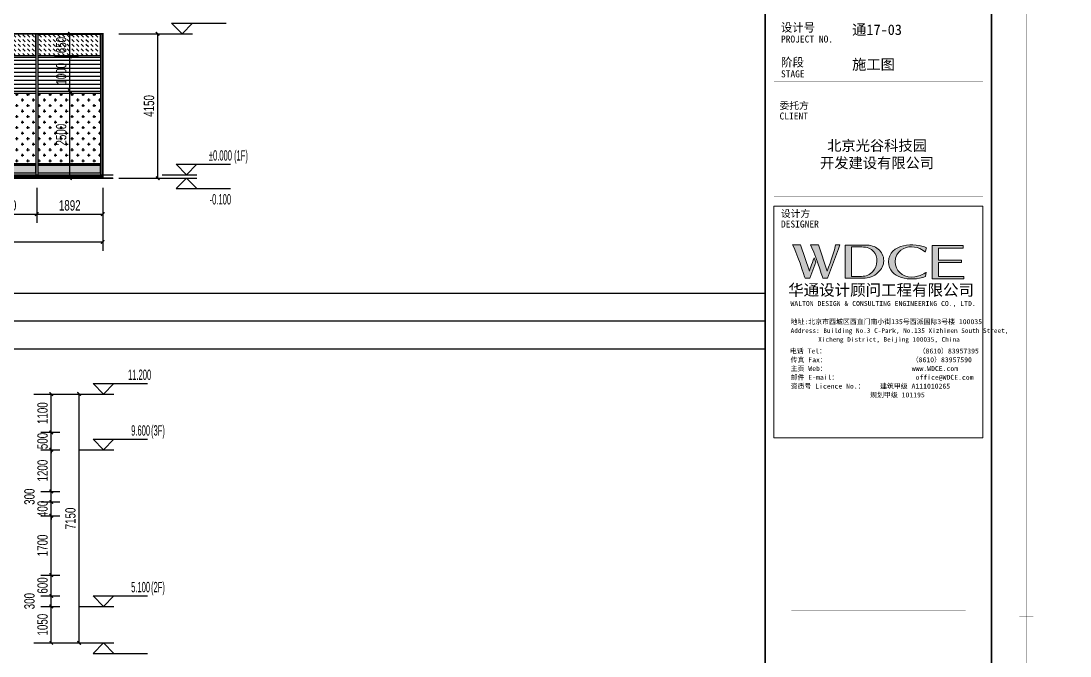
# Model space of a CAD drawing. Extents: x -483182 to 812890, y -390528 to -214858.
# Drawn here: x -343855 to -313729, y -325218 to -306976 of the extents above; entities that cross this region are included whole.
import ezdxf
from ezdxf.enums import TextEntityAlignment as Align

# ---------------------------------------------------------------- set-up
doc = ezdxf.new("R2010")
doc.units = 0
doc.header["$LTSCALE"] = 1000
doc.header["$MEASUREMENT"] = 0
for name, color, linetype in [('01-标注_尺寸', 124, 'Continuous'), ('01-标注_标高', 200, 'Continuous'), ('01-标注_轴线坐标', 132, 'Continuous'), ('02-TEXT_标注', 130, 'Continuous'), ('05-填充_156', 156, 'Continuous'), ('05-填充_168', 168, 'Continuous'), ('05-填充_18', 18, 'Continuous'), ('A-0-图名图例', 2, 'Continuous'), ('A-C_窗', 140, 'Continuous'), ('E-立面轮廓', 241, 'Continuous'), ('外墙百叶', 162, 'Continuous')]:
    doc.layers.add(name, color=color, linetype=linetype)
doc.layers.add('04-不打印_辅助线', color=165, linetype='Continuous', plot=False)
doc.styles.add('_TCH_DIM', font='ros.shx', dxfattribs={"width": 0.75, "bigfont": 'jd.shx'})
doc.styles.add('_TCH_DIM_T3', font='ros.shx', dxfattribs={"width": 0.705882, "bigfont": 'jd.shx'})
doc.styles.add('图签信息$0$hwxh', font='STXIHEI_0.TTF')
doc.styles.add('图签信息$0$华文细黑', font='STXIHEI_0.TTF', dxfattribs={"height": 10})
doc.dimstyles.new('_TCH_ARCH&&100', dxfattribs={"dimtxt": 297.5, "dimasz": 100, "dimexe": 250, "dimexo": 300, "dimgap": 100, "dimtad": 1, "dimdec": 0, "dimzin": 0, "dimdsep": 46, "dimtxsty": '_TCH_DIM_T3', "dimblk": 'ARCHTICK', "dimcen": 0.09, "dimclrt": 7, "dimazin": 2, "dimtfac": 1, "dimtdec": 0, "dimtix": 1, "dimtmove": 2, "dimatfit": 3, "dimfxl": 0, "dimtolj": 1, "dimtzin": 0, "dimarcsym": 0})

# ---------------------------------------------------------------- blocks, each defined once
blk = doc.blocks.new('图框-A1+1-4')
at = {"const_width": 0.05}
blk.add_lwpolyline([(0, 0), (1051, 0), (1051, 594), (0, 594)], close=True, dxfattribs=at)
blk.add_lwpolyline([(0, 297), (2, 297)], dxfattribs=at)
blk = doc.blocks.new('图框-A1')
for points, const_width in [([(0, 0), (841, 0), (841, 594), (0, 594)], 0.05), ([(766, 584), (25, 584), (25, 10), (766, 10)], 0.5)]:
    blk.add_lwpolyline(points, close=True, dxfattribs=dict(const_width=const_width))
at = {"const_width": 0.05}
blk.add_lwpolyline([(841, 297), (839, 297)], dxfattribs=at)
blk = doc.blocks.new('*U464')
at = {"layer": '05-填充_156'}
h = blk.add_hatch(dxfattribs=at)
h.set_pattern_fill('DASH', color=256, scale=100, angle=315)
h.set_pattern_definition([(315, (17475, 318054.43), (134.703842, -3e-14), [95.25, -95.25])])
h.paths.add_polyline_path([(0, 50), (1740, 50), (1740, 675), (0, 675)])
blk.add_lwpolyline([(0, 50), (1740, 50), (1740, 675), (0, 675)], close=True)
for points in [[(0, 50), (1740, 50)], [(0, 0), (1740, 0)]]:
    blk.add_lwpolyline(points)
blk = doc.blocks.new('kuyfuiy1')
at = {"layer": '05-填充_156'}
h = blk.add_hatch(dxfattribs=at)
h.set_pattern_fill('DASH', color=256, scale=100, angle=315)
h.set_pattern_definition([(315, (17537, 318054.43), (134.703842, -3e-14), [95.25, -95.25])])
h.paths.add_polyline_path([(0, 50), (1802, 50), (1802, 650), (0, 650)])
blk.add_lwpolyline([(0, 50), (1802, 50), (1802, 650), (0, 650)], close=True)
for points in [[(0, 50), (1802, 50)], [(0, 0), (1802, 0)]]:
    blk.add_lwpolyline(points)
blk = doc.blocks.new('kdytu')
at = {"layer": '05-填充_168'}
h = blk.add_hatch(color=256, dxfattribs=at)
h.dxf.hatch_style = 1
h.paths.add_polyline_path([(0, 50), (1740, 50), (1740, 275), (0, 275)])
for points in [[(0, 325), (1740, 325)], [(0, 275), (1740, 275)], [(0, 50), (1740, 50)], [(0, 0), (1740, 0)]]:
    blk.add_lwpolyline(points)
blk.add_lwpolyline([(0, 50), (1740, 50), (1740, 275), (0, 275)], close=True)
blk = doc.blocks.new('*U625')
at = {"layer": 'A-C_窗'}
blk.add_blockref('kdytu', (-870, -162.5), dxfattribs=at)
blk = doc.blocks.new('*U626')
at = {"layer": 'A-C_窗', "color": 0, "linetype": 'ByBlock', "lineweight": -2, "transparency": 16777216}
for p in [(0, 0), (1800, 0), (3600, 0), (5400, 0), (7200, 0), (9000, 0), (10800, 0), (12600, 0)]:
    blk.add_blockref('*U625', p, dxfattribs=at)
blk = doc.blocks.new('*U58')
at = {"layer": '05-填充_168'}
h = blk.add_hatch(color=256, dxfattribs=at)
h.dxf.hatch_style = 1
h.paths.add_polyline_path([(0, 50), (1802, 50), (1802, 275), (0, 275)])
for points in [[(0, 325), (1802, 325)], [(0, 275), (1802, 275)], [(0, 50), (1802, 50)], [(0, 0), (1802, 0)]]:
    blk.add_lwpolyline(points)
blk.add_lwpolyline([(0, 50), (1802, 50), (1802, 275), (0, 275)], close=True)
blk = doc.blocks.new('图签信息$0$logo2')
h = blk.add_hatch(color=7)
h.paths.add_polyline_path([(19.02, -7.36), (15.84, -7.36), (15.84, -3.97), (18.97, -3.97), (18.97, -4.24), (16.46, -4.24), (16.46, -5.45), (18.81, -5.45), (18.81, -5.69), (16.47, -5.69), (16.47, -7.12), (19.02, -7.12)])
edge = h.paths.add_edge_path()
edge.add_spline(control_points=[(15.26, -4.21), (15.26, -4.21), (15.13, -4.65), (15.13, -4.65), (15.13, -4.65), (14.62, -4.1), (13.73, -4.1), (13.04, -4.1), (12.07, -4.54), (12.08, -5.62), (12.08, -6.49), (12.77, -7.16), (13.73, -7.17), (14.66, -7.17), (15.23, -6.68), (15.23, -6.68), (15.23, -6.68), (15.16, -7.11), (15.16, -7.11), (13.63, -7.7), (11.42, -7.29), (11.41, -5.64), (11.4, -3.72), (14.16, -3.66), (15.26, -4.21)], knot_values=[0, 0, 0, 0, 1, 1, 1, 2, 2, 2, 3, 3, 3, 4, 4, 4, 5, 5, 5, 6, 6, 6, 7, 7, 7, 8, 8, 8, 8], degree=3, periodic=0)
edge = h.paths.add_edge_path(flags=16)
edge.add_spline(control_points=[(10.23, -5.57), (10.23, -5.16), (10.12, -4.83), (9.9, -4.58), (9.63, -4.27), (9.23, -4.12), (8.69, -4.12), (8.69, -4.12), (7.64, -4.12), (7.64, -4.12), (7.64, -4.12), (7.64, -7.1), (7.64, -7.1), (7.64, -7.1), (8.66, -7.1), (8.66, -7.1), (9.13, -7.1), (9.52, -6.93), (9.82, -6.6), (10.09, -6.31), (10.23, -5.96), (10.23, -5.57)], knot_values=[0, 0, 0, 0, 1, 1, 1, 2, 2, 2, 3, 3, 3, 4, 4, 4, 5, 5, 5, 6, 6, 6, 7, 7, 7, 7], degree=3, periodic=0)
edge = h.paths.add_edge_path()
edge.add_spline(control_points=[(10.92, -5.51), (10.92, -5.96), (10.72, -6.37), (10.34, -6.72), (9.92, -7.1), (9.41, -7.29), (8.82, -7.29), (8.82, -7.29), (7.03, -7.29), (7.03, -7.29), (7.03, -7.29), (7.03, -3.92), (7.03, -3.92), (7.03, -3.92), (9.1, -3.92), (9.1, -3.92), (9.59, -3.92), (10.01, -4.06), (10.36, -4.34), (10.73, -4.64), (10.92, -5.03), (10.92, -5.51)], knot_values=[0, 0, 0, 0, 1, 1, 1, 2, 2, 2, 3, 3, 3, 4, 4, 4, 5, 5, 5, 6, 6, 6, 7, 7, 7, 7], degree=3, periodic=0)
at = {"lineweight": 0}
blk.add_lwpolyline([(19.02, -7.36), (15.84, -7.36), (15.84, -3.97), (18.97, -3.97), (18.97, -4.24), (16.46, -4.24), (16.46, -5.45), (18.81, -5.45), (18.81, -5.69), (16.47, -5.69), (16.47, -7.12), (19.02, -7.12), (19.02, -7.36)], dxfattribs=at)
for points, knots in [([(10.92, -5.51), (10.92, -5.96), (10.72, -6.37), (10.34, -6.72), (9.92, -7.1), (9.41, -7.29), (8.82, -7.29), (8.82, -7.29), (7.03, -7.29), (7.03, -7.29), (7.03, -7.29), (7.03, -3.92), (7.03, -3.92), (7.03, -3.92), (9.1, -3.92), (9.1, -3.92), (9.59, -3.92), (10.01, -4.06), (10.36, -4.34), (10.73, -4.64), (10.92, -5.03), (10.92, -5.51)], [0, 0, 0, 0, 1, 1, 1, 2, 2, 2, 3, 3, 3, 4, 4, 4, 5, 5, 5, 6, 6, 6, 7, 7, 7, 7]), ([(10.23, -5.57), (10.23, -5.16), (10.12, -4.83), (9.9, -4.58), (9.63, -4.27), (9.23, -4.12), (8.69, -4.12), (8.69, -4.12), (7.64, -4.12), (7.64, -4.12), (7.64, -4.12), (7.64, -7.1), (7.64, -7.1), (7.64, -7.1), (8.66, -7.1), (8.66, -7.1), (9.13, -7.1), (9.52, -6.93), (9.82, -6.6), (10.09, -6.31), (10.23, -5.96), (10.23, -5.57)], [0, 0, 0, 0, 1, 1, 1, 2, 2, 2, 3, 3, 3, 4, 4, 4, 5, 5, 5, 6, 6, 6, 7, 7, 7, 7]), ([(15.26, -4.21), (15.26, -4.21), (15.13, -4.65), (15.13, -4.65), (15.13, -4.65), (14.62, -4.1), (13.73, -4.1), (13.04, -4.1), (12.07, -4.54), (12.08, -5.62), (12.08, -6.49), (12.77, -7.16), (13.73, -7.17), (14.66, -7.17), (15.23, -6.68), (15.23, -6.68), (15.23, -6.68), (15.16, -7.11), (15.16, -7.11), (13.63, -7.7), (11.42, -7.29), (11.41, -5.64), (11.4, -3.72), (14.16, -3.66), (15.26, -4.21)], [0, 0, 0, 0, 1, 1, 1, 2, 2, 2, 3, 3, 3, 4, 4, 4, 5, 5, 5, 6, 6, 6, 7, 7, 7, 8, 8, 8, 8])]:
    blk.add_open_spline(points, degree=3, knots=knots, dxfattribs=at)
blk = doc.blocks.new('图签信息$0$logo1')
h = blk.add_hatch(color=8)
edge = h.paths.add_edge_path()
edge.add_spline(control_points=[(3.86, -5.21), (3.63, -5.88), (3.39, -6.56), (3.39, -6.56), (3.39, -6.56), (2.5, -3.91), (2.5, -3.91), (2.5, -3.91), (1.8, -3.91), (1.69, -3.91), (2.02, -4.39), (2.95, -7.27), (2.95, -7.27), (2.95, -7.27), (3.44, -7.27), (3.44, -7.27), (3.44, -7.27), (4.03, -5.66), (4.03, -5.66), (4.03, -5.66), (3.86, -5.21), (3.86, -5.21)], knot_values=[0, 0, 0, 0, 1, 1, 1, 2, 2, 2, 3, 3, 3, 4, 4, 4, 5, 5, 5, 6, 6, 6, 7, 7, 7, 7], degree=3, periodic=0)
h = blk.add_hatch(color=7)
edge = h.paths.add_edge_path()
edge.add_spline(control_points=[(6.04, -3.91), (6.09, -4.1), (5.2, -6.56), (5.2, -6.56), (5.2, -6.56), (4.3, -3.91), (4.3, -3.91), (4.3, -3.91), (3.6, -3.91), (3.49, -3.91), (3.82, -4.39), (4.75, -7.27), (4.75, -7.27), (4.75, -7.27), (5.24, -7.27), (5.24, -7.27), (5.24, -7.27), (6.33, -4.3), (6.33, -4.3), (6.33, -4.3), (6.48, -3.91), (6.48, -3.91), (6.48, -3.91), (6.21, -3.91), (6.04, -3.91)], knot_values=[0, 0, 0, 0, 1, 1, 1, 2, 2, 2, 3, 3, 3, 4, 4, 4, 5, 5, 5, 6, 6, 6, 7, 7, 7, 8, 8, 8, 8], degree=3, periodic=0)
at = {"color": 8, "lineweight": 0}
blk.add_open_spline([(3.86, -5.21), (3.63, -5.88), (3.39, -6.56), (3.39, -6.56), (3.39, -6.56), (2.5, -3.91), (2.5, -3.91), (2.5, -3.91), (1.8, -3.91), (1.69, -3.91), (2.02, -4.39), (2.95, -7.27), (2.95, -7.27), (2.95, -7.27), (3.44, -7.27), (3.44, -7.27), (3.44, -7.27), (4.03, -5.66), (4.03, -5.66), (4.03, -5.66), (3.86, -5.21), (3.86, -5.21)], degree=3, knots=[0, 0, 0, 0, 1, 1, 1, 2, 2, 2, 3, 3, 3, 4, 4, 4, 5, 5, 5, 6, 6, 6, 7, 7, 7, 7], dxfattribs=at)
at = {"lineweight": 0}
blk.add_open_spline([(6.04, -3.91), (6.09, -4.1), (5.2, -6.56), (5.2, -6.56), (5.2, -6.56), (4.3, -3.91), (4.3, -3.91), (4.3, -3.91), (3.6, -3.91), (3.49, -3.91), (3.82, -4.39), (4.75, -7.27), (4.75, -7.27), (4.75, -7.27), (5.24, -7.27), (5.24, -7.27), (5.24, -7.27), (6.33, -4.3), (6.33, -4.3), (6.33, -4.3), (6.48, -3.91), (6.48, -3.91), (6.48, -3.91), (6.21, -3.91), (6.04, -3.91)], degree=3, knots=[0, 0, 0, 0, 1, 1, 1, 2, 2, 2, 3, 3, 3, 4, 4, 4, 5, 5, 5, 6, 6, 6, 7, 7, 7, 8, 8, 8, 8], dxfattribs=at)
blk.add_blockref('图签信息$0$logo2', (0, 0))
blk = doc.blocks.new('图签信息$0$时间-logo')
at = {"layer": 'Defpoints', "lineweight": 0}
blk.add_lwpolyline([(0, -23.46), (-21.17, -23.46), (-21.17, 0), (0, 0), (0, -23.46)], dxfattribs=at)
blk.add_blockref('图签信息$0$logo1', (-20.97, 0))
at = {"style": '图签信息$0$hwxh'}
for s, height, p in [('华通设计顾问工程有限公司 ', 1.15, (-19.73, -9.05)), ('WALTON DESIGN & CONSULTING ENGINEERING CO., LTD.', 0.5, (-19.5, -10.1)), ('地址:北京市西城区西直门南小街135号西派国际3号楼 100035', 0.5, (-19.48, -11.94)), ('Address: Building No.3 C-Park, No.135 Xizhimen South Street, ', 0.47, (-19.48, -12.83)), ('Xicheng District, Beijing 100035, China ', 0.47, (-16.69, -13.72)), ('电话 Tel：                        （8610）83957395 ', 0.5, (-19.56, -14.91)), ('传真 Fax：                      （8610）83957590 ', 0.5, (-19.48, -15.8)), ('主页 Web：                      www.WDCE.com ', 0.5, (-19.48, -16.69)), ('资质号 Licence No.：    建筑甲级 A111010265 ', 0.5, (-19.48, -18.47)), ('邮件 E-mail：                    office@WDCE.com ', 0.5, (-19.48, -17.58)), ('   规划甲级 101195', 0.5, (-12.6, -19.36))]:
    blk.add_text(s, height=height, dxfattribs=at).set_placement(p)
blk = doc.blocks.new('图签信息')
at = {"const_width": 0.5}
blk.add_lwpolyline([(-65, 0), (0, 0), (0, 500.5), (-65, 500.5)], close=True, dxfattribs=at)
at = {"const_width": 0.05}
for points in [[(-62.5, 450.87), (-2.5, 450.87)], [(-62.5, 440.87), (-2.5, 440.87)], [(-2.5, 407.85), (-2.5, 436.12), (-62.5, 436.12), (-62.5, 407.85)], [(-62.5, 407.85), (-2.5, 407.85)], [(-62.5, 404.92), (-62.5, 227.83)], [(-62.5, 404.92), (-2.5, 404.92)], [(-62.5, 227.83), (-2.5, 227.83), (-2.5, 404.92)], [(-57.5, 338.36), (-7.5, 338.36)], [(-57.5, 288.83), (-7.5, 288.83)]]:
    blk.add_lwpolyline(points, dxfattribs=at)
at = {"ltscale": 0.001, "xscale": 2.834689937531525, "yscale": 2.834689937531525, "zscale": 2.834689937531525}
blk.add_blockref('图签信息$0$时间-logo', (-2.5, 404.92), dxfattribs=at)
at = {"style": '图签信息$0$华文细黑'}
for s, height, p in [('设计号', 2.4, (-60.54, 457.48)), ('PROJECT NO.', 2, (-60.5, 453.97)), ('阶段', 2.4, (-60.5, 447.47)), ('STAGE', 2, (-60.5, 443.97)), ('委托方', 2, (-60.9, 434.86)), ('CLIENT', 2, (-60.9, 431.86)), ('设计方', 2, (-60.5, 403.83)), ('DESIGNER', 2, (-60.5, 400.83))]:
    blk.add_text(s, height=height, dxfattribs=at).set_placement(p, align=Align.TOP_LEFT)
at = {"color": 4, "ltscale": 0.001, "char_height": 3, "width": 58.4895, "style": '图签信息$0$华文细黑'}
for s, insert, attachment_point in [('通17-03', (-40.06, 455.51), 4), ('施工图', (-40.06, 445.51), 4), ('北京光谷科技园\\P开发建设有限公司', (-32.9, 419.71), 5)]:
    blk.add_mtext(s, dxfattribs=dict(at, insert=insert, attachment_point=attachment_point))
blk = doc.blocks.new('_ArchTick')
at = {"color": 0, "linetype": 'ByBlock', "const_width": 0.4}
blk.add_lwpolyline([(-0.5, -0.5), (0.5, 0.5)], dxfattribs=at)
blk = doc.blocks.new('*D1013')
at = {"layer": '01-标注_轴线坐标', "color": 0, "lineweight": -2, "transparency": 16777216}
for p, q in [((-343484, -317692), (-341935, -317692)), ((-342185, -324842), (-342185, -317692)), ((-343484, -324842), (-341935, -324842))]:
    blk.add_line(p, q, dxfattribs=at)
at = {"layer": 'Defpoints', "color": 0, "transparency": 16777216}
for p in [(-343784, -317692), (-342185, -317692), (-343784, -324842)]:
    blk.add_point(p, dxfattribs=at)
at = {"layer": '01-标注_轴线坐标', "color": 0, "lineweight": -2, "transparency": 16777216, "xscale": 100, "yscale": 100, "zscale": 100}
for p, rotation in [((-342185, -317692), 90), ((-342185, -324842), 270)]:
    blk.add_blockref('_ArchTick', p, dxfattribs=dict(at, rotation=rotation))
at = {"layer": '01-标注_轴线坐标', "color": 7, "transparency": 16777216, "insert": (-342434, -321267), "char_height": 297.5, "attachment_point": 5, "rotation": 90, "style": '_TCH_DIM_T3'}
blk.add_mtext('\\A1;7150', dxfattribs=at)
blk = doc.blocks.new('*D1014')
at = {"layer": '01-标注_尺寸', "color": 0, "lineweight": -2, "transparency": 16777216}
for p, q in [((-343285, -323792), (-342735, -323792)), ((-342985, -324842), (-342985, -323792)), ((-343285, -324842), (-342735, -324842))]:
    blk.add_line(p, q, dxfattribs=at)
at = {"layer": 'Defpoints', "color": 0, "transparency": 16777216}
for p in [(-343585, -323792), (-342985, -323792), (-343585, -324842)]:
    blk.add_point(p, dxfattribs=at)
at = {"layer": '01-标注_尺寸', "color": 0, "lineweight": -2, "transparency": 16777216, "xscale": 100, "yscale": 100, "zscale": 100}
for p, rotation in [((-342985, -323792), 90), ((-342985, -324842), 270)]:
    blk.add_blockref('_ArchTick', p, dxfattribs=dict(at, rotation=rotation))
at = {"layer": '01-标注_尺寸', "color": 7, "transparency": 16777216, "insert": (-343234, -324317), "char_height": 297.5, "attachment_point": 5, "rotation": 90, "style": '_TCH_DIM_T3'}
blk.add_mtext('\\A1;1050', dxfattribs=at)
blk = doc.blocks.new('*D1015')
at = {"layer": '01-标注_尺寸', "color": 0, "lineweight": -2, "transparency": 16777216}
for p, q in [((-343285, -323492), (-342735, -323492)), ((-342985, -323792), (-342985, -323492)), ((-343285, -323792), (-342735, -323792))]:
    blk.add_line(p, q, dxfattribs=at)
at = {"layer": 'Defpoints', "color": 0, "transparency": 16777216}
for p in [(-343585, -323492), (-342985, -323492), (-343585, -323792)]:
    blk.add_point(p, dxfattribs=at)
at = {"layer": '01-标注_尺寸', "color": 0, "lineweight": -2, "transparency": 16777216, "xscale": 100, "yscale": 100, "zscale": 100}
for p, rotation in [((-342985, -323492), 90), ((-342985, -323792), 270)]:
    blk.add_blockref('_ArchTick', p, dxfattribs=dict(at, rotation=rotation))
at = {"layer": '01-标注_尺寸', "color": 7, "transparency": 16777216, "insert": (-343610, -323642), "char_height": 297.5, "attachment_point": 5, "rotation": 90, "style": '_TCH_DIM_T3'}
blk.add_mtext('\\A1;300', dxfattribs=at)
blk = doc.blocks.new('*D1016')
at = {"layer": '01-标注_尺寸', "color": 0, "lineweight": -2, "transparency": 16777216}
for p, q in [((-343285, -322892), (-342735, -322892)), ((-342985, -323492), (-342985, -322892)), ((-343285, -323492), (-342735, -323492))]:
    blk.add_line(p, q, dxfattribs=at)
at = {"layer": 'Defpoints', "color": 0, "transparency": 16777216}
for p in [(-343585, -322892), (-342985, -322892), (-343585, -323492)]:
    blk.add_point(p, dxfattribs=at)
at = {"layer": '01-标注_尺寸', "color": 0, "lineweight": -2, "transparency": 16777216, "xscale": 100, "yscale": 100, "zscale": 100}
for p, rotation in [((-342985, -322892), 90), ((-342985, -323492), 270)]:
    blk.add_blockref('_ArchTick', p, dxfattribs=dict(at, rotation=rotation))
at = {"layer": '01-标注_尺寸', "color": 7, "transparency": 16777216, "insert": (-343234, -323192), "char_height": 297.5, "attachment_point": 5, "rotation": 90, "style": '_TCH_DIM_T3'}
blk.add_mtext('\\A1;600', dxfattribs=at)
blk = doc.blocks.new('*D1017')
at = {"layer": '01-标注_尺寸', "color": 0, "lineweight": -2, "transparency": 16777216}
for p, q in [((-343285, -321192), (-342735, -321192)), ((-342985, -322892), (-342985, -321192)), ((-343285, -322892), (-342735, -322892))]:
    blk.add_line(p, q, dxfattribs=at)
at = {"layer": 'Defpoints', "color": 0, "transparency": 16777216}
for p in [(-343585, -321192), (-342985, -321192), (-343585, -322892)]:
    blk.add_point(p, dxfattribs=at)
at = {"layer": '01-标注_尺寸', "color": 0, "lineweight": -2, "transparency": 16777216, "xscale": 100, "yscale": 100, "zscale": 100}
for p, rotation in [((-342985, -321192), 90), ((-342985, -322892), 270)]:
    blk.add_blockref('_ArchTick', p, dxfattribs=dict(at, rotation=rotation))
at = {"layer": '01-标注_尺寸', "color": 7, "transparency": 16777216, "insert": (-343234, -322042), "char_height": 297.5, "attachment_point": 5, "rotation": 90, "style": '_TCH_DIM_T3'}
blk.add_mtext('\\A1;1700', dxfattribs=at)
blk = doc.blocks.new('*D1018')
at = {"layer": '01-标注_尺寸', "color": 0, "lineweight": -2, "transparency": 16777216}
for p, q in [((-343285, -320792), (-342735, -320792)), ((-342985, -320792), (-342985, -320692)), ((-342985, -321192), (-342985, -320792)), ((-343285, -321192), (-342735, -321192)), ((-342985, -321192), (-342985, -321292))]:
    blk.add_line(p, q, dxfattribs=at)
at = {"layer": 'Defpoints', "color": 0, "transparency": 16777216}
for p in [(-343585, -320792), (-342985, -320792), (-343585, -321192)]:
    blk.add_point(p, dxfattribs=at)
at = {"layer": '01-标注_尺寸', "color": 0, "lineweight": -2, "transparency": 16777216, "xscale": 100, "yscale": 100, "zscale": 100}
for p, rotation in [((-342985, -320792), 270), ((-342985, -321192), 90)]:
    blk.add_blockref('_ArchTick', p, dxfattribs=dict(at, rotation=rotation))
at = {"layer": '01-标注_尺寸', "color": 7, "transparency": 16777216, "insert": (-343234, -320992), "char_height": 297.5, "attachment_point": 5, "rotation": 90, "style": '_TCH_DIM_T3'}
blk.add_mtext('\\A1;400', dxfattribs=at)
blk = doc.blocks.new('*D1019')
at = {"layer": '01-标注_尺寸', "color": 0, "lineweight": -2, "transparency": 16777216}
for p, q in [((-343285, -320492), (-342735, -320492)), ((-342985, -320792), (-342985, -320492)), ((-343285, -320792), (-342735, -320792))]:
    blk.add_line(p, q, dxfattribs=at)
at = {"layer": 'Defpoints', "color": 0, "transparency": 16777216}
for p in [(-343585, -320492), (-342985, -320492), (-343585, -320792)]:
    blk.add_point(p, dxfattribs=at)
at = {"layer": '01-标注_尺寸', "color": 0, "lineweight": -2, "transparency": 16777216, "xscale": 100, "yscale": 100, "zscale": 100}
for p, rotation in [((-342985, -320492), 90), ((-342985, -320792), 270)]:
    blk.add_blockref('_ArchTick', p, dxfattribs=dict(at, rotation=rotation))
at = {"layer": '01-标注_尺寸', "color": 7, "transparency": 16777216, "insert": (-343610, -320642), "char_height": 297.5, "attachment_point": 5, "rotation": 90, "style": '_TCH_DIM_T3'}
blk.add_mtext('\\A1;300', dxfattribs=at)
blk = doc.blocks.new('*D1020')
at = {"layer": '01-标注_尺寸', "color": 0, "lineweight": -2, "transparency": 16777216}
for p, q in [((-343285, -319292), (-342735, -319292)), ((-342985, -320492), (-342985, -319292)), ((-343285, -320492), (-342735, -320492))]:
    blk.add_line(p, q, dxfattribs=at)
at = {"layer": 'Defpoints', "color": 0, "transparency": 16777216}
for p in [(-343585, -319292), (-342985, -319292), (-343585, -320492)]:
    blk.add_point(p, dxfattribs=at)
at = {"layer": '01-标注_尺寸', "color": 0, "lineweight": -2, "transparency": 16777216, "xscale": 100, "yscale": 100, "zscale": 100}
for p, rotation in [((-342985, -319292), 90), ((-342985, -320492), 270)]:
    blk.add_blockref('_ArchTick', p, dxfattribs=dict(at, rotation=rotation))
at = {"layer": '01-标注_尺寸', "color": 7, "transparency": 16777216, "insert": (-343234, -319892), "char_height": 297.5, "attachment_point": 5, "rotation": 90, "style": '_TCH_DIM_T3'}
blk.add_mtext('\\A1;1200', dxfattribs=at)
blk = doc.blocks.new('*D1021')
at = {"layer": '01-标注_尺寸', "color": 0, "lineweight": -2, "transparency": 16777216}
for p, q in [((-342985, -318792), (-342985, -318692)), ((-343285, -318792), (-342735, -318792)), ((-342985, -319292), (-342985, -318792)), ((-343285, -319292), (-342735, -319292)), ((-342985, -319292), (-342985, -319392))]:
    blk.add_line(p, q, dxfattribs=at)
at = {"layer": 'Defpoints', "color": 0, "transparency": 16777216}
for p in [(-343585, -318792), (-342985, -318792), (-343585, -319292)]:
    blk.add_point(p, dxfattribs=at)
at = {"layer": '01-标注_尺寸', "color": 0, "lineweight": -2, "transparency": 16777216, "xscale": 100, "yscale": 100, "zscale": 100}
for p, rotation in [((-342985, -318792), 270), ((-342985, -319292), 90)]:
    blk.add_blockref('_ArchTick', p, dxfattribs=dict(at, rotation=rotation))
at = {"layer": '01-标注_尺寸', "color": 7, "transparency": 16777216, "insert": (-343234, -319042), "char_height": 297.5, "attachment_point": 5, "rotation": 90, "style": '_TCH_DIM_T3'}
blk.add_mtext('\\A1;500', dxfattribs=at)
blk = doc.blocks.new('*D1022')
at = {"layer": '01-标注_尺寸', "color": 0, "lineweight": -2, "transparency": 16777216}
for p, q in [((-343285, -317692), (-342735, -317692)), ((-342985, -318792), (-342985, -317692)), ((-343285, -318792), (-342735, -318792))]:
    blk.add_line(p, q, dxfattribs=at)
at = {"layer": 'Defpoints', "color": 0, "transparency": 16777216}
for p in [(-343585, -317692), (-342985, -317692), (-343585, -318792)]:
    blk.add_point(p, dxfattribs=at)
at = {"layer": '01-标注_尺寸', "color": 0, "lineweight": -2, "transparency": 16777216, "xscale": 100, "yscale": 100, "zscale": 100}
for p, rotation in [((-342985, -317692), 90), ((-342985, -318792), 270)]:
    blk.add_blockref('_ArchTick', p, dxfattribs=dict(at, rotation=rotation))
at = {"layer": '01-标注_尺寸', "color": 7, "transparency": 16777216, "insert": (-343234, -318242), "char_height": 297.5, "attachment_point": 5, "rotation": 90, "style": '_TCH_DIM_T3'}
blk.add_mtext('\\A1;1100', dxfattribs=at)
blk = doc.blocks.new('*D1678')
at = {"layer": '01-标注_轴线坐标', "color": 0, "lineweight": -2, "transparency": 16777216}
for p, q in [((-390200, -312465), (-390200, -313574)), ((-341508, -312465), (-341508, -313574)), ((-390200, -313324), (-341508, -313324))]:
    blk.add_line(p, q, dxfattribs=at)
at = {"layer": 'Defpoints', "color": 0, "transparency": 16777216}
for p in [(-390200, -312165), (-341508, -312165), (-341508, -313324)]:
    blk.add_point(p, dxfattribs=at)
at = {"layer": '01-标注_轴线坐标', "color": 0, "lineweight": -2, "transparency": 16777216, "xscale": 100, "yscale": 100, "zscale": 100, "rotation": 180}
blk.add_blockref('_ArchTick', (-390200, -313324), dxfattribs=at)
at = {"layer": '01-标注_轴线坐标', "color": 0, "lineweight": -2, "transparency": 16777216, "xscale": 100, "yscale": 100, "zscale": 100}
blk.add_blockref('_ArchTick', (-341508, -313324), dxfattribs=at)
at = {"layer": '01-标注_轴线坐标', "color": 7, "transparency": 16777216, "insert": (-365854, -313075), "char_height": 297.5, "attachment_point": 5, "style": '_TCH_DIM_T3'}
blk.add_mtext('\\A1;48692', dxfattribs=at)
blk = doc.blocks.new('*D1679')
at = {"layer": '01-标注_尺寸', "color": 0, "lineweight": -2, "transparency": 16777216}
for p, q in [((-343400, -311765), (-343400, -312774)), ((-341508, -311765), (-341508, -312774)), ((-343400, -312524), (-341508, -312524))]:
    blk.add_line(p, q, dxfattribs=at)
at = {"layer": 'Defpoints', "color": 0, "transparency": 16777216}
for p in [(-343400, -311465), (-341508, -311465), (-341508, -312524)]:
    blk.add_point(p, dxfattribs=at)
at = {"layer": '01-标注_尺寸', "color": 0, "lineweight": -2, "transparency": 16777216, "xscale": 100, "yscale": 100, "zscale": 100, "rotation": 180}
blk.add_blockref('_ArchTick', (-343400, -312524), dxfattribs=at)
at = {"layer": '01-标注_尺寸', "color": 0, "lineweight": -2, "transparency": 16777216, "xscale": 100, "yscale": 100, "zscale": 100}
blk.add_blockref('_ArchTick', (-341508, -312524), dxfattribs=at)
at = {"layer": '01-标注_尺寸', "color": 7, "transparency": 16777216, "insert": (-342454, -312275), "char_height": 297.5, "attachment_point": 5, "style": '_TCH_DIM_T3'}
blk.add_mtext('\\A1;1892', dxfattribs=at)
blk = doc.blocks.new('*D1680')
at = {"layer": '01-标注_尺寸', "color": 0, "lineweight": -2, "transparency": 16777216}
for p, q in [((-345200, -311765), (-345200, -312774)), ((-343400, -311765), (-343400, -312774)), ((-345200, -312524), (-343400, -312524))]:
    blk.add_line(p, q, dxfattribs=at)
at = {"layer": 'Defpoints', "color": 0, "transparency": 16777216}
for p in [(-345200, -311465), (-343400, -311465), (-343400, -312524)]:
    blk.add_point(p, dxfattribs=at)
at = {"layer": '01-标注_尺寸', "color": 0, "lineweight": -2, "transparency": 16777216, "xscale": 100, "yscale": 100, "zscale": 100, "rotation": 180}
blk.add_blockref('_ArchTick', (-345200, -312524), dxfattribs=at)
at = {"layer": '01-标注_尺寸', "color": 0, "lineweight": -2, "transparency": 16777216, "xscale": 100, "yscale": 100, "zscale": 100}
blk.add_blockref('_ArchTick', (-343400, -312524), dxfattribs=at)
at = {"layer": '01-标注_尺寸', "color": 7, "transparency": 16777216, "insert": (-344300, -312275), "char_height": 297.5, "attachment_point": 5, "style": '_TCH_DIM_T3'}
blk.add_mtext('\\A1;1800', dxfattribs=at)
blk = doc.blocks.new('*D1791')
at = {"layer": '01-标注_轴线坐标', "color": 0, "lineweight": -2, "transparency": 16777216}
for p, q in [((-341040, -307342), (-339679, -307342)), ((-339929, -311492), (-339929, -307342)), ((-341040, -311492), (-339679, -311492))]:
    blk.add_line(p, q, dxfattribs=at)
at = {"layer": 'Defpoints', "color": 0, "transparency": 16777216}
for p in [(-341340, -307342), (-339929, -307342), (-341340, -311492)]:
    blk.add_point(p, dxfattribs=at)
at = {"layer": '01-标注_轴线坐标', "color": 0, "lineweight": -2, "transparency": 16777216, "xscale": 100, "yscale": 100, "zscale": 100}
for p, rotation in [((-339929, -307342), 90), ((-339929, -311492), 270)]:
    blk.add_blockref('_ArchTick', p, dxfattribs=dict(at, rotation=rotation))
at = {"layer": '01-标注_轴线坐标', "color": 7, "transparency": 16777216, "insert": (-340177, -309417), "char_height": 297.5, "attachment_point": 5, "rotation": 90, "style": '_TCH_DIM_T3'}
blk.add_mtext('\\A1;4150', dxfattribs=at)
blk = doc.blocks.new('*D1792')
at = {"layer": '01-标注_尺寸', "color": 0, "lineweight": -2, "transparency": 16777216}
for p, q in [((-342889, -308992), (-342200, -308992)), ((-342450, -311492), (-342450, -308992)), ((-342889, -311492), (-342200, -311492))]:
    blk.add_line(p, q, dxfattribs=at)
at = {"layer": 'Defpoints', "color": 0, "transparency": 16777216}
for p in [(-343189, -308992), (-342450, -308992), (-343189, -311492)]:
    blk.add_point(p, dxfattribs=at)
at = {"layer": '01-标注_尺寸', "color": 0, "lineweight": -2, "transparency": 16777216, "xscale": 100, "yscale": 100, "zscale": 100}
for p, rotation in [((-342450, -308992), 90), ((-342450, -311492), 270)]:
    blk.add_blockref('_ArchTick', p, dxfattribs=dict(at, rotation=rotation))
at = {"layer": '01-标注_尺寸', "color": 7, "transparency": 16777216, "insert": (-342699, -310242), "char_height": 297.5, "attachment_point": 5, "rotation": 90, "style": '_TCH_DIM_T3'}
blk.add_mtext('\\A1;2500', dxfattribs=at)
blk = doc.blocks.new('*D1793')
at = {"layer": '01-标注_尺寸', "color": 0, "lineweight": -2, "transparency": 16777216}
for p, q in [((-342889, -307992), (-342200, -307992)), ((-342450, -308992), (-342450, -307992)), ((-342889, -308992), (-342200, -308992))]:
    blk.add_line(p, q, dxfattribs=at)
at = {"layer": 'Defpoints', "color": 0, "transparency": 16777216}
for p in [(-343189, -307992), (-342450, -307992), (-343189, -308992)]:
    blk.add_point(p, dxfattribs=at)
at = {"layer": '01-标注_尺寸', "color": 0, "lineweight": -2, "transparency": 16777216, "xscale": 100, "yscale": 100, "zscale": 100}
for p, rotation in [((-342450, -307992), 90), ((-342450, -308992), 270)]:
    blk.add_blockref('_ArchTick', p, dxfattribs=dict(at, rotation=rotation))
at = {"layer": '01-标注_尺寸', "color": 7, "transparency": 16777216, "insert": (-342699, -308492), "char_height": 297.5, "attachment_point": 5, "rotation": 90, "style": '_TCH_DIM_T3'}
blk.add_mtext('\\A1;1000', dxfattribs=at)
blk = doc.blocks.new('*D1794')
at = {"layer": '01-标注_尺寸', "color": 0, "lineweight": -2, "transparency": 16777216}
for p, q in [((-342889, -307342), (-342200, -307342)), ((-342450, -307992), (-342450, -307342)), ((-342889, -307992), (-342200, -307992))]:
    blk.add_line(p, q, dxfattribs=at)
at = {"layer": 'Defpoints', "color": 0, "transparency": 16777216}
for p in [(-343189, -307342), (-342450, -307342), (-343189, -307992)]:
    blk.add_point(p, dxfattribs=at)
at = {"layer": '01-标注_尺寸', "color": 0, "lineweight": -2, "transparency": 16777216, "xscale": 100, "yscale": 100, "zscale": 100}
for p, rotation in [((-342450, -307342), 90), ((-342450, -307992), 270)]:
    blk.add_blockref('_ArchTick', p, dxfattribs=dict(at, rotation=rotation))
at = {"layer": '01-标注_尺寸', "color": 7, "transparency": 16777216, "insert": (-342699, -307667), "char_height": 297.5, "attachment_point": 5, "rotation": 90, "style": '_TCH_DIM_T3'}
blk.add_mtext('\\A1;650', dxfattribs=at)

msp = doc.modelspace()

# ---------------------------------------------------------------- hatches: boundary and pattern name
at = {"layer": '05-填充_156'}
h = msp.add_hatch(dxfattribs=at)
h.set_pattern_fill('CROSS', color=136, scale=100)
h.set_pattern_definition([(0, (0, 0), (158.75, 158.75), [79.375, -238.125]), (90, (39.69, -39.69), (-158.75, 158.75), [79.375, -238.125])])
h.paths.add_polyline_path([(-343369.9, -311066.9), (-341567.9, -311066.9), (-341567.9, -309051.9), (-343369.9, -309051.9)])
h.paths.add_polyline_path([(-345169.9, -309051.9), (-343429.9, -309051.9), (-343429.9, -311066.9), (-345169.9, -311066.9)])
at = {"layer": '外墙百叶'}
h = msp.add_hatch(dxfattribs=at)
h.set_pattern_fill('LINE', color=256, scale=120)
h.set_pattern_definition([(0, (14400, -10350), (0, 114.3), [])])
h.paths.add_polyline_path([(-345169.9, -308991.9), (-343429.9, -308991.9), (-343429.9, -308016.9), (-345169.9, -308016.9)])
h = msp.add_hatch(dxfattribs=at)
h.set_pattern_fill('LINE', color=256, scale=120)
h.set_pattern_definition([(0, (16200, -10350), (0, 114.3), [])])
h.paths.add_polyline_path([(-343369.9, -308991.9), (-341567.9, -308991.9), (-341567.9, -308016.9), (-343369.9, -308016.9)])

# ---------------------------------------------------------------- linework, layer by layer
at = {"layer": '01-标注_标高'}
for p, q in [((-339228.5, -307341.9), (-339528.5, -307041.9)), ((-339528.5, -307041.9), (-337963.5, -307041.9)), ((-339228.5, -307341.9), (-338928.5, -307041.9)), ((-339928.5, -307341.9), (-338928.5, -307341.9)), ((-339100.3, -311391.9), (-339400.3, -311091.9)), ((-339400.3, -311091.9), (-337835.3, -311091.9)), ((-339100.3, -311391.9), (-338800.3, -311091.9)), ((-339800.3, -311391.9), (-338800.3, -311391.9)), ((-339800.3, -311491.9), (-338800.3, -311491.9)), ((-339100.3, -311491.9), (-339400.3, -311791.9)), ((-339100.3, -311491.9), (-338800.3, -311791.9)), ((-339400.3, -311791.9), (-337835.3, -311791.9)), ((-341485, -317691.9), (-341785, -317391.9)), ((-341785, -317391.9), (-340220, -317391.9)), ((-341485, -317691.9), (-341185, -317391.9)), ((-342185, -317691.9), (-341185, -317691.9)), ((-341485, -319291.9), (-341785, -318991.9)), ((-341785, -318991.9), (-340220, -318991.9)), ((-341485, -319291.9), (-341185, -318991.9)), ((-342185, -319291.9), (-341185, -319291.9)), ((-341485, -323791.9), (-341785, -323491.9)), ((-341785, -323491.9), (-340220, -323491.9)), ((-341485, -323791.9), (-341185, -323491.9)), ((-342185, -323791.9), (-341185, -323791.9)), ((-342185, -324841.9), (-341185, -324841.9)), ((-341485, -324841.9), (-341785, -325141.9)), ((-341485, -324841.9), (-341185, -325141.9)), ((-341785, -325141.9), (-340220, -325141.9))]:
    msp.add_line(p, q, dxfattribs=at)
at = {"layer": '04-不打印_辅助线'}
for points in [[(-391099.9, -311391.9), (-341207.9, -311391.9)], [(-391099.9, -311491.9), (-341207.9, -311491.9)]]:
    msp.add_lwpolyline(points, dxfattribs=at)
at = {"layer": '05-填充_18', "const_width": 100}
msp.add_lwpolyline([(-355969.9, -311441.9), (-341507.9, -311441.9)], dxfattribs=at)
at = {"layer": 'A-0-图名图例'}
for p, q in [((-396580, -314791.9), (-322480, -314791.9)), ((-396580, -315591.9), (-322480, -315591.9)), ((-396580, -316391.9), (-322480, -316391.9))]:
    msp.add_line(p, q, dxfattribs=at)
at = {"layer": 'A-C_窗'}
for p, q in [((-343429.9, -307341.9), (-343429.9, -311391.9)), ((-343369.9, -307341.9), (-343369.9, -311391.9)), ((-341567.9, -307341.9), (-341567.9, -311391.9)), ((-341507.9, -307341.9), (-341507.9, -311391.9)), ((-345169.9, -308991.9), (-343429.9, -308991.9)), ((-345169.9, -309051.9), (-343429.9, -309051.9)), ((-343369.9, -308991.9), (-341567.9, -308991.9)), ((-343369.9, -309051.9), (-341567.9, -309051.9))]:
    msp.add_line(p, q, dxfattribs=at)
at = {"layer": 'E-立面轮廓', "const_width": 50}
for points in [[(-391099.9, -307341.9), (-341507.9, -307341.9), (-341507.9, -311491.9), (-391099.9, -311491.9)], [(-341207.9, -311491.9), (-391099.9, -311491.9)]]:
    msp.add_lwpolyline(points, dxfattribs=at)

# ---------------------------------------------------------------- block references
for name, p, xscale, yscale, zscale in [('图框-A1', (-399080, -353791.9), 100, 100, 100), ('图框-A1+1-4', (-314980, -353791.9), 100, 100, 100), ('图签信息', (-315980, -352791.9), 100.0000000000001, 100.0000000000001, 100.0000000000001)]:
    msp.add_blockref(name, p, dxfattribs=dict(xscale=xscale, yscale=yscale, zscale=zscale))
at = {"layer": 'A-C_窗'}
for name, p in [('*U464', (-345169.9, -308016.9)), ('kuyfuiy1', (-343369.9, -308016.9)), ('*U626', (-356899.9, -311229.4)), ('*U58', (-343369.9, -311391.9))]:
    msp.add_blockref(name, p, dxfattribs=at)

# ---------------------------------------------------------------- texts
at = {"layer": '02-TEXT_标注', "style": '_TCH_DIM', "width": 0.529412}
for s, p in [('%%P0.000', (-338458.5, -310986.9)), ('(1F)', (-337735.3, -310986.9)), ('-0.100', (-338437.5, -312246.9)), ('11.200', (-340780.2, -317286.9)), ('9.600', (-340691, -318886.9)), ('(3F)', (-340120, -318886.9)), ('5.100', (-340691, -323386.9)), ('(2F)', (-340120, -323386.9))]:
    msp.add_text(s, height=297.5, dxfattribs=at).set_placement(p)

# ---------------------------------------------------------------- dimensions: what is measured, and where the dimension line sits
at = {"layer": '01-标注_尺寸'}
for p1, p2, distance, picture, middle in [((-343189, -307991.9), (-343189, -307341.9), -739, '*D1794', (-342698.8, -307666.9)), ((-343189, -308991.9), (-343189, -307991.9), -739, '*D1793', (-342698.8, -308491.9)), ((-343189, -311491.9), (-343189, -308991.9), -739, '*D1792', (-342698.8, -310241.9)), ((-345199.9, -311465.1), (-343399.9, -311465.1), -1058.9, '*D1680', (-344299.9, -312275.3)), ((-343399.9, -311465.1), (-341508.1, -311465.1), -1058.9, '*D1679', (-342454, -312275.3)), ((-343585, -318791.9), (-343585, -317691.9), -600, '*D1022', (-343233.7, -318241.9)), ((-343585, -319291.9), (-343585, -318791.9), -600, '*D1021', (-343233.7, -319041.9)), ((-343585, -320491.9), (-343585, -319291.9), -600, '*D1020', (-343233.7, -319891.9)), ((-343585, -321191.9), (-343585, -320791.9), -600, '*D1018', (-343233.7, -320991.9)), ((-343585, -322891.9), (-343585, -321191.9), -600, '*D1017', (-343233.7, -322041.9)), ((-343585, -323491.9), (-343585, -322891.9), -600, '*D1016', (-343233.7, -323191.9)), ((-343585, -324841.9), (-343585, -323791.9), -600, '*D1014', (-343233.7, -324316.9))]:
    dim = msp.add_aligned_dim(p1=p1, p2=p2, distance=distance, dimstyle='_TCH_ARCH&&100', dxfattribs=at)
    dim.commit()
    dim.dimension.update_dxf_attribs({"geometry": picture, "text_midpoint": middle})
for base, p1, p2, picture, middle in [((-342985, -320491.9), (-343585, -320791.9), (-343585, -320491.9), '*D1019', (-343610, -320641.9)), ((-342985, -323491.9), (-343585, -323791.9), (-343585, -323491.9), '*D1015', (-343610, -323641.9))]:
    dim = msp.add_linear_dim(base=base, p1=p1, p2=p2, angle=90, dimstyle='_TCH_ARCH&&100', dxfattribs=at)
    dim.commit()
    dim.dimension.update_dxf_attribs({"geometry": picture, "text_midpoint": middle, "dimtype": 161})
at = {"layer": '01-标注_轴线坐标'}
for p1, p2, distance, picture, middle in [((-341339.7, -311491.9), (-341339.7, -307341.9), -1411.2, '*D1791', (-340177.3, -309416.9)), ((-390199.9, -312164.7), (-341507.9, -312164.7), -1159.3, '*D1678', (-365853.9, -313075.3)), ((-343784.2, -324841.9), (-343784.2, -317691.9), -1599.2, '*D1013', (-342433.7, -321266.9))]:
    dim = msp.add_aligned_dim(p1=p1, p2=p2, distance=distance, dimstyle='_TCH_ARCH&&100', dxfattribs=at)
    dim.commit()
    dim.dimension.update_dxf_attribs({"geometry": picture, "text_midpoint": middle})

doc.saveas('drawing.dxf')
